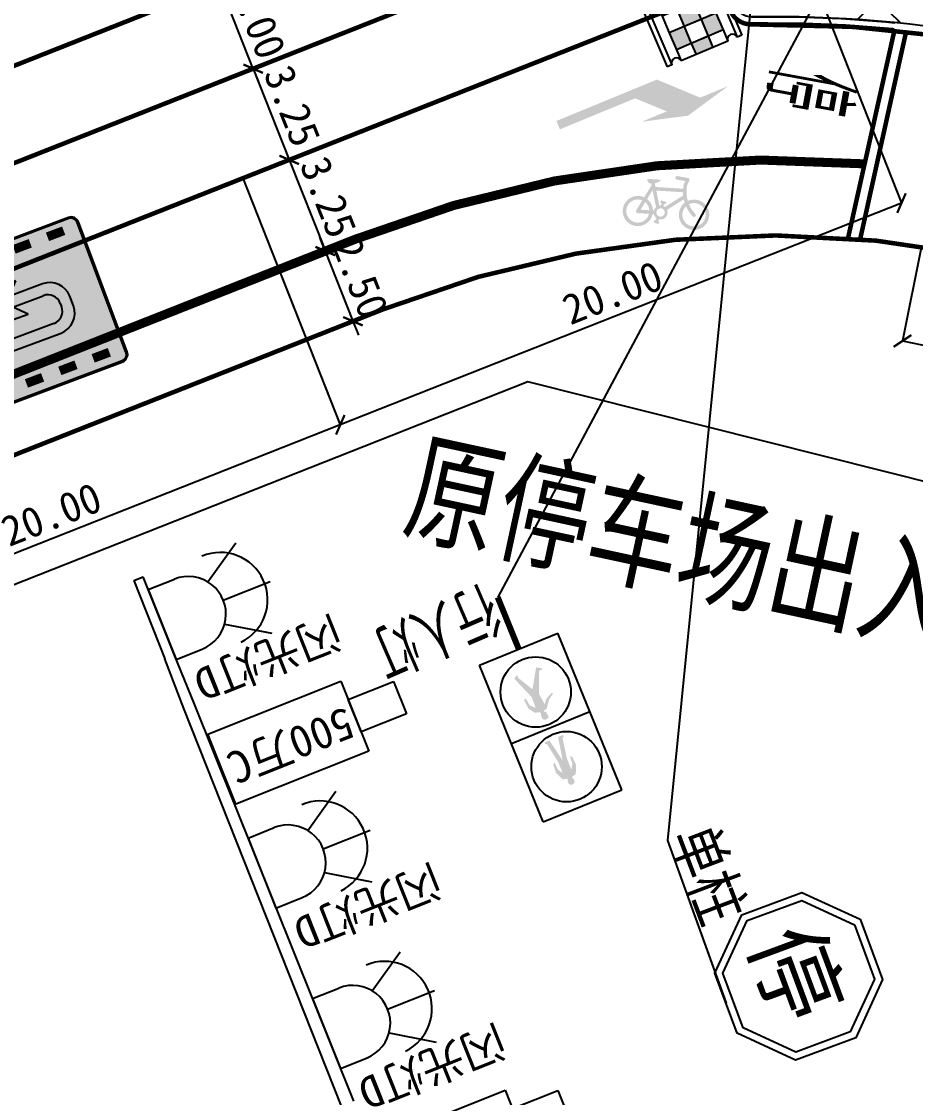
# Model space of a CAD drawing. Header units: millimetres. Extents: x 6299 to 195995, y 19522 to 226352.
# Drawn here: x 10220.62 to 10250.26, y 22359.66 to 22395.32 of the extents above; entities that cross this region are included whole.
import ezdxf

# ---------------------------------------------------------------- set-up
doc = ezdxf.new("R2010")
doc.units = ezdxf.units.MM
doc.linetypes.add('DASHDOT', pattern=[25.399999999999995, 12.7, -6.349999999999998, 0, -6.349999999999998])
doc.linetypes.add('JTSS01', pattern=[6, 2, -4])
for name, color, linetype in [('@-交通信号', 7, 'Continuous'), ('@-交通标志', 7, 'Continuous'), ('@-监控设备', 7, 'Continuous'), ('@-设计标注', 7, 'Continuous'), ('@-道路名称', 7, 'Continuous'), ('@-道路红线', 1, 'Continuous'), ('@-隔离岛', 3, 'Continuous'), ('@-隔离栏', 7, 'Continuous'), ('RD-中线', 1, 'DASHDOT'), ('交通标志', 7, 'Continuous')]:
    doc.layers.add(name, color=color, linetype=linetype)
doc.layers.add('@-道路标线', color=255, linetype='Continuous', lineweight=0)
doc.styles.add('--黑体', font='simhei.ttf')
doc.styles.add('HZTXT', font='', dxfattribs={"width": 0.7, "height": 0.2})
doc.styles.add('STYLE1', font='simhei.ttf', dxfattribs={"width": 0.8})
doc.styles.add('宋体', font='')
doc.styles.add('黑体', font='simhei.ttf')
doc.styles.get('HZTXT').set_extended_font_data('NSimSun')
doc.styles.get('宋体').set_extended_font_data('SimSun')
doc.linetypes.add('FENCELINE1', pattern='A,6.349999999999998,-2.54,[133,ltypeshp.shx,S=2.54,R=0,X=-2.54,Y=0],-2.54,25.4', length=36.83)
doc.dimstyles.new('标志标注', dxfattribs={"dimtxt": 1, "dimasz": 0.5, "dimexe": 0, "dimexo": 0, "dimgap": 0.25, "dimtad": 1, "dimzin": 0, "dimdsep": 46, "dimtxsty": '--黑体', "dimblk": 'ARCHTICK', "dimcen": 0.09, "dimadec": 0, "dimazin": 0, "dimtfac": 1, "dimtix": 1, "dimtmove": 1, "dimatfit": 0, "dimfxl": 1, "dimtolj": 1, "dimtzin": 0, "dimarcsym": 0})

# ---------------------------------------------------------------- blocks, each defined once
blk = doc.blocks.new('A$C348E0356')
at = {"layer": '交通标志', "lineweight": 15}
h = blk.add_hatch(color=1, dxfattribs=at)
h.paths.add_polyline_path([(3.003229652764275, 1.581825583154568), (2.699315253586973, 2.053429645515278), (2.345612207427619, 1.825493846656171), (2.649526606546714, 1.35388978429546)])
h.paths.add_polyline_path([(1.699794109328649, 2.827652479812969), (2.00370850827312, 2.356048417277634), (2.357411554490681, 2.58398421613674), (2.053497155546209, 3.055588278657522)])
h.paths.add_polyline_path([(2.00370850827312, 2.356048417277634), (1.473153939063194, 2.014144718996249), (1.815057638159487, 1.483590148374786), (2.345612207427619, 1.825493846656171), (2.212649657740256, 2.031820624353712)])
h.paths.add_polyline_path([(2.11897203727858, 1.011986086014075), (1.815057638159487, 1.483590148374786), (1.284503068891353, 1.141686450093402), (1.588417468068655, 0.6700823877326914)])
h.paths.add_polyline_path([(1.169239540060515, 2.485748781531583), (0.6386849708505907, 2.143845083250199), (0.9425993697950616, 1.672241020714864), (1.473153939063194, 2.014144718996249)])
h.paths.add_polyline_path([(0.9425993697950616, 1.672241020714864), (0.5888963236357087, 1.444305221855755), (0.9308000227320008, 0.9137506512342952), (1.284503068891353, 1.141686450093402), (1.151540519262198, 1.348013227790942)])
at = {"layer": '交通标志', "lineweight": 25}
for p, q in [((1.768577406415715, 3.497717086982446), (6.21755607426e-05, 2.358038092701462)), ((1.863550656125879, 3.350340817545656), (0.0950354252709076, 2.210661823264671)), ((1.863550656125879, 3.350340817545656), (1.768577406415715, 3.497717086982446)), ((2.053497155546209, 3.055588278657522), (1.699794109328649, 2.827652479812969)), ((2.357411554490681, 2.58398421613674), (2.053497155546209, 3.055588278657522)), ((1.699794109328649, 2.827652479812969), (1.169239540060515, 2.485748781531583)), ((2.00370850827312, 2.356048417277634), (1.699794109328649, 2.827652479812969)), ((0.0950354252709076, 2.210661823264671), (6.21755607426e-05, 2.358038092701462)), ((1.169239540060515, 2.485748781531583), (0.6386849708505907, 2.143845083250199)), ((1.473153939063194, 2.014144718996249), (1.169239540060515, 2.485748781531583)), ((2.00370850827312, 2.356048417277634), (1.473153939063194, 2.014144718996249)), ((2.357411554490681, 2.58398421613674), (2.00370850827312, 2.356048417277634)), ((2.345612207427619, 1.825493846656171), (2.00370850827312, 2.356048417277634)), ((2.699315253586973, 2.053429645515278), (2.357411554490681, 2.58398421613674)), ((3.003229652764275, 1.581825583154568), (2.566352703957818, 2.259756423212819)), ((0.6386849708505907, 2.143845083250199), (0.2849819246330298, 1.91590928439109)), ((0.5888963236357087, 1.444305221855755), (0.2849819246330298, 1.91590928439109)), ((0.9425993697950616, 1.672241020714864), (0.6386849708505907, 2.143845083250199)), ((1.473153939063194, 2.014144718996249), (0.9425993697950616, 1.672241020714864)), ((1.815057638159487, 1.483590148374786), (1.473153939063194, 2.014144718996249)), ((2.649526606546714, 1.35388978429546), (2.212649657740256, 2.031820624353712)), ((2.699315253586973, 2.053429645515278), (2.345612207427619, 1.825493846656171)), ((0.9425993697950616, 1.672241020714864), (0.5888963236357087, 1.444305221855755)), ((1.284503068891353, 1.141686450093402), (0.9425993697950616, 1.672241020714864)), ((2.11897203727858, 1.011986086014075), (1.68209508853033, 1.689916926072328)), ((2.345612207427619, 1.825493846656171), (1.815057638159487, 1.483590148374786)), ((3.003229652764275, 1.581825583154568), (2.649526606546714, 1.35388978429546)), ((0.9308000227320008, 0.9137506512342952), (0.5888963236357087, 1.444305221855755)), ((1.234714421851094, 0.442146588873584), (0.7978374730446376, 1.120077428931835)), ((1.284503068891353, 1.141686450093402), (0.9308000227320008, 0.9137506512342952)), ((1.588417468068655, 0.6700823877326914), (1.151540519262198, 1.348013227790942)), ((1.815057638159487, 1.483590148374786), (1.284503068891353, 1.141686450093402)), ((3.193176151951773, 1.287073044106364), (1.424660921038593, 0.1473940498253796)), ((3.288149401603732, 1.139696774669572), (1.519634170748758, 1.7780388589e-05)), ((2.649526606546714, 1.35388978429546), (2.11897203727858, 1.011986086014075)), ((3.288149401603732, 1.139696774669572), (3.193176151951773, 1.287073044106364)), ((2.11897203727858, 1.011986086014075), (1.588417468068655, 0.6700823877326914)), ((1.588417468068655, 0.6700823877326914), (1.234714421851094, 0.442146588873584)), ((1.519634170748758, 1.7780388589e-05), (1.424660921038593, 0.1473940498253796))]:
    blk.add_line(p, q, dxfattribs=at)
for centre, major_axis, ratio, start_param, end_param in [((1.958523905836044, 3.202964548094313), (0.0132628393479032, 0.1748249984116091), 0.9999999976595978, 0.648165981041317, 3.789758634631108), ((0.1900086749810725, 2.06328555382788), (-0.1748249984686601, 0.0132628393522313), 0.999999997006934, 2.218962305269292, 5.360554958859085), ((3.098202902416232, 1.434449313717776), (-0.1748249984686601, 0.0132628393522313), 0.999999997006934, -0.9226303483204992, 2.218962305269292), ((1.329687671561259, 0.2947703194367932), (0.0132628393608787, 0.1748249985826468), 0.9999999959073038, 3.789758633994535, 6.931351287584327)]:
    blk.add_ellipse(centre, major_axis=major_axis, ratio=ratio, start_param=start_param, end_param=end_param, dxfattribs=at)
blk = doc.blocks.new('A$C3CD052C4')
at = {"layer": '@-交通信号'}
h = blk.add_hatch(color=256, dxfattribs=at)
h.paths.add_polyline_path([(0.1983859571773792, 4.356085207038632), (0.3037263108562911, 4.182178008431947), (0.3200045453995699, 3.934058719638415), (0.3810483660345199, 3.966599105235218), (0.4013966001366498, 4.275731142948644), (0.2752394003473455, 4.548255585470542), (0.1207051664969185, 4.589344146314033), (0.1368730835529277, 4.649943680897195), (0.157221317771473, 4.715024181221452), (0.1409426421305398, 4.776036930097689), (0.1002470557141351, 4.8142541802099), (0.04286595714802388, 4.829918102943338), (-0.01451514147629496, 4.814254180208081), (-0.05521072783449199, 4.77603693009587), (-0.07148940341721755, 4.715024181205081), (-0.05114116919867229, 4.649943680909928), (-0.03497325220087077, 4.589344146312214), (-0.1895074860512977, 4.548255585452353), (-0.3156646858988097, 4.275731142926816), (-0.2953164516802644, 3.966599105244313), (-0.2342726311035221, 3.934058719632958), (-0.2179943965602433, 4.182178008441042), (-0.1126540429395391, 4.356085207034994), (-0.1126540428813314, 3.967285207005261), (-0.2342726310889702, 3.267445207033234), (-0.279085850372212, 3.25705659617779), (-0.2912468931463081, 3.189701124136263), (-0.1126540429249872, 3.189685207004004), (0.04286595720623154, 3.967285207021632), (0.1983859571919311, 3.189685207022194), (0.3769788072968367, 3.18970112414172), (0.3648177647555713, 3.257056596183247), (0.3200045454141218, 3.267445207024139), (0.1983859571773792, 3.967285207023451)])
h.paths.add_polyline_path([(-0.06118429476919118, 1.636378291499568), (-0.3482229192304658, 0.9205713478113466), (-0.4579572204529541, 0.9188305799580121), (-0.4771172687906073, 0.8874937784821668), (-0.3065058634529123, 0.7793136970540218), (0.08171556417073589, 1.403055258662789), (0.3901159533270402, 0.8554683633010427), (0.3610900809726445, 0.822830726599932), (0.3647185906738741, 0.7974457475393137), (0.4082571785402251, 0.7793136970467458), (0.506219883376616, 0.8590945566884329), (0.2014475629403023, 1.638771373256532), (0.2159607196663273, 2.019543891745343), (0.3683466593938647, 1.85998217249653), (0.408250562948524, 1.595980882662843), (0.4737198686198099, 1.636111189556686), (0.4445396291994257, 1.94701568977689), (0.3030383364821319, 2.150094438551605), (0.1325111714249942, 2.208116783383957), (0.1252545931201894, 2.251633812893488, 0.2072279350689316), (0.1346140927344095, 2.450030692549262, 0.0711061981058181), (0.1193633821385447, 2.472137523831407, 0.0975891202728249), (0.1034852991870139, 2.48372346323049, 0.0222332267681968), (0.08456203251262195, 2.491531811232562, 0.0407986121601978), (0.07378418094594963, 2.494460636444273, 0.0459787038497324), (0.04555813709157519, 2.49706172911101, 0.0363583218134128), (0.009835170960286632, 2.494460636444273, 0.02830864803348), (-0.00935821476741694, 2.490530535462312, 0.0246906909628924), (-0.03075985630857758, 2.483723463228671, 0.079384576499933), (-0.05583795587881468, 2.469505774046411, 0.1243502617140169), (-0.06706480044522323, 2.454712290782481, 0.0811445592898371), (-0.07183741006883793, 2.435193731856998, 0.0695555518301039), (-0.0704105976910796, 2.411836468469119, 0.0047304574096672), (-0.06829578496399336, 2.401883111553616, 0.0090106909384495), (-0.06704230702598579, 2.39668994594831, 0.057141586892112), (-0.06096273110597394, 2.380969756777631, -0.0682413411958788), (-0.05615765994298272, 2.367678773531225, -0.1243534000053011), (-0.05688904688577168, 2.34781299745373, 0.0894556629479959), (-0.05978576498455368, 2.320536050174269, 0.0148189027599731), (-0.05776430989499204, 2.300840494513977, -0.0224194918720017), (-0.05592311613145284, 2.279750535453786, 0.0428473774026392), (-0.05615765994298272, 2.26976586341334, 0.1828745618122536), (-0.05377668564324267, 2.264489678782411, 0.101618928131842), (-0.04527257199515589, 2.258886470561265, 0.0299215739039949), (-0.001733984012389556, 2.249434136931086), (-0.001733984012389556, 2.204490589996567), (-0.1098946226702537, 2.1785597586113), (-0.1807460487616481, 2.085614511275708), (-0.2914515398006188, 1.939557423202132), (-0.3313056047336431, 1.904149619640521), (-0.5062198836385505, 1.793500335124918), (-0.4530814243044006, 1.753666386819532), (-0.2629672755283536, 1.852729243923022), (-0.2161719821888255, 1.877593834708023), (-0.1098946225974942, 2.021437714965941)])
for p, q in [((-1.402307950018439, 5.60923179994461), (-1.402307949960232, -1.2732925824821e-11)), ((1.402307949902024, 5.609231799970075), (-1.402307950018439, 5.60923179994461)), ((1.402307949902024, 5.609231799970075), (1.402307949960232, 1.2732925824821e-11)), ((1.402307949989336, 2.804615899991404), (-1.402307950047543, 2.804615899995042)), ((1.402307949960232, 1.2732925824821e-11), (-1.402307949960232, -1.2732925824821e-11))]:
    blk.add_line(p, q, dxfattribs=at)
at = {"layer": '@-交通信号', "color": 1}
blk.add_circle((-1.01863406598568e-10, 4.206923849938903), 1.166399999991831, dxfattribs=at)
at = {"layer": '@-交通信号', "color": 3}
blk.add_circle((0.01579213106015231, 1.529717030643951), 1.166399999991831, dxfattribs=at)
blk = doc.blocks.new('A$C4F5065A2')
at = {"layer": '@-交通标志', "color": 1}
for points in [[(57.87978992587887, 197.613970463397), (139.7341770728235, 197.613970463397), (197.6139692942379, 139.7341782419535), (197.6139692942379, 57.8797910950525), (139.7341770728235, -1.1263909983e-06), (57.87978992587887, -1.1263909983e-06), (-2.2955355234e-06, 57.8797910950525), (-2.2955355234e-06, 139.7341782419535)], [(61.80538213893306, 188.1367525022797), (135.8085848597693, 188.1367525022797), (188.1367513331352, 135.8085860288847), (188.1367513331352, 61.80538330810668), (135.8085848597693, 9.477216834711724), (61.80538213893306, 9.477216834711724), (9.477215665567199, 61.80538330810668), (9.477215665567199, 135.8085860288993)]]:
    blk.add_lwpolyline(points, close=True, dxfattribs=at)
at = {"layer": '@-交通标志', "color": 7, "style": '黑体'}
blk.add_text('停', height=87.15147673553517, dxfattribs=at).set_placement((34.42126248020213, 53.70877413780545))
blk = doc.blocks.new('_ArchTick')
at = {"color": 0, "linetype": 'ByBlock', "const_width": 0.15}
blk.add_lwpolyline([(-0.5, -0.5), (0.5, 0.5)], dxfattribs=at)
blk = doc.blocks.new('*D57')
at = {"layer": '@-设计标注', "color": 0, "lineweight": -2, "ltscale": 1.5, "transparency": 16777216}
for p, q in [((10228.30246119632, 22393.75832243858), (10228.30246122932, 22393.75832245164)), ((10228.30246122932, 22393.75832245164), (10229.49889284524, 22390.73655828966)), ((10229.49889281224, 22390.7365582766), (10229.49889284524, 22390.73655828966))]:
    blk.add_line(p, q, dxfattribs=at)
at = {"layer": 'Defpoints', "color": 0, "ltscale": 1.5, "transparency": 16777216}
for p in [(10228.30246119632, 22393.75832243858, 3.54891667e-08), (10229.49889281224, 22390.7365582766, 3.54891667e-08), (10229.49889284524, 22390.73655828966)]:
    blk.add_point(p, dxfattribs=at)
at = {"layer": '@-设计标注', "color": 0, "lineweight": -2, "ltscale": 1.5, "transparency": 16777216, "xscale": 0.5, "yscale": 0.5, "zscale": 0.5}
for p, rotation in [((10228.30246122932, 22393.75832245164), 111.600500729878), ((10229.49889284524, 22390.73655828966), 291.600500729878)]:
    blk.add_blockref('_ArchTick', p, dxfattribs=dict(at, rotation=rotation))
at = {"layer": '@-设计标注', "color": 0, "ltscale": 1.5, "transparency": 16777216, "insert": (10229.59800698878, 22392.52353987941), "char_height": 1, "attachment_point": 5, "rotation": 291.600500729878, "style": '--黑体'}
blk.add_mtext('\\A1;3.25', dxfattribs=at)
blk = doc.blocks.new('*D58')
at = {"layer": '@-设计标注', "color": 0, "lineweight": -2, "ltscale": 1.5, "transparency": 16777216}
for p, q in [((10229.49638640213, 22390.73556829659), (10229.49638643512, 22390.73556830967)), ((10229.49638643512, 22390.73556830967), (10230.69433663001, 22387.7144039549)), ((10230.69433659701, 22387.71440394182), (10230.69433663001, 22387.7144039549))]:
    blk.add_line(p, q, dxfattribs=at)
at = {"layer": 'Defpoints', "color": 0, "ltscale": 1.5, "transparency": 16777216}
for p in [(10229.49638640213, 22390.73556829659, 3.54891667e-08), (10230.69433663001, 22387.7144039549), (10230.69433659701, 22387.71440394182, 3.54891667e-08)]:
    blk.add_point(p, dxfattribs=at)
at = {"layer": '@-设计标注', "color": 0, "lineweight": -2, "ltscale": 1.5, "transparency": 16777216, "xscale": 0.5, "yscale": 0.5, "zscale": 0.5}
for p, rotation in [((10229.49638643512, 22390.73556830967), 111.6292850960454), ((10230.69433663001, 22387.7144039549), 291.6292850960454)]:
    blk.add_blockref('_ArchTick', p, dxfattribs=dict(at, rotation=rotation))
at = {"layer": '@-设计标注', "color": 0, "ltscale": 1.5, "transparency": 16777216, "insert": (10230.79255268866, 22389.50143593218), "char_height": 1, "attachment_point": 5, "rotation": 291.62928509604546, "style": '--黑体'}
blk.add_mtext('\\A1;3.25', dxfattribs=at)
blk = doc.blocks.new('*D66')
at = {"layer": '@-设计标注', "color": 0, "lineweight": -2, "ltscale": 1.5, "transparency": 16777216}
for p, q in [((10230.69031164095, 22387.71281416764), (10230.50647969335, 22388.1777935382)), ((10230.69031160794, 22387.7128141546), (10230.69031164095, 22387.71281416764)), ((10230.69031164095, 22387.71281416764), (10231.60947142748, 22385.38791719205)), ((10231.60947139448, 22385.387917179), (10231.60947142748, 22385.38791719205)), ((10231.60947142748, 22385.38791719205), (10231.79330337507, 22384.92293782149))]:
    blk.add_line(p, q, dxfattribs=at)
at = {"layer": 'Defpoints', "color": 0, "ltscale": 1.5, "transparency": 16777216}
for p in [(10230.69031160794, 22387.7128141546), (10231.60947139448, 22385.387917179, 3.54891667e-08), (10231.60947142748, 22385.38791719205)]:
    blk.add_point(p, dxfattribs=at)
at = {"layer": '@-设计标注', "color": 0, "lineweight": -2, "ltscale": 1.5, "transparency": 16777216, "xscale": 0.5, "yscale": 0.5, "zscale": 0.5}
for p, rotation in [((10230.69031164095, 22387.71281416764), 291.5716156048932), ((10231.60947142748, 22385.38791719205), 111.5716156048932)]:
    blk.add_blockref('_ArchTick', p, dxfattribs=dict(at, rotation=rotation))
at = {"layer": '@-设计标注', "color": 0, "ltscale": 1.5, "transparency": 16777216, "insert": (10231.85258507736, 22386.82817912874), "char_height": 1, "attachment_point": 5, "rotation": 291.57161560489317, "style": '--黑体'}
blk.add_mtext('\\A1;2.50', dxfattribs=at)
blk = doc.blocks.new('*D67')
at = {"layer": '@-设计标注', "color": 0, "lineweight": -2, "ltscale": 1.5, "transparency": 16777216}
for p, q in [((10246.56380179453, 22397.47684346411), (10249.79194377954, 22389.30390305825)), ((10227.9622378438, 22390.12961142837), (10231.1903798288, 22381.95667102251)), ((10249.79194377954, 22389.30390305825), (10231.1903798288, 22381.95667102251))]:
    blk.add_line(p, q, dxfattribs=at)
at = {"layer": 'Defpoints', "color": 0, "ltscale": 1.5, "transparency": 16777216}
for p in [(10246.56380179453, 22397.47684346411, 3.54891667e-08), (10227.9622378438, 22390.12961142837, 3.54891667e-08), (10231.1903798288, 22381.95667102251)]:
    blk.add_point(p, dxfattribs=at)
at = {"layer": '@-设计标注', "color": 0, "lineweight": -2, "ltscale": 1.5, "transparency": 16777216, "xscale": 0.5, "yscale": 0.5, "zscale": 0.5}
for p, rotation in [((10249.79194377954, 22389.30390305825), 21.55299217260874), ((10231.1903798288, 22381.95667102251), 201.5529921726087)]:
    blk.add_blockref('_ArchTick', p, dxfattribs=dict(at, rotation=rotation))
at = {"layer": '@-设计标注', "color": 0, "ltscale": 1.5, "transparency": 16777216, "insert": (10240.21357677361, 22386.33307084694), "char_height": 1, "attachment_point": 5, "rotation": 21.552992172608707, "style": '--黑体'}
blk.add_mtext('\\A1;20.00', dxfattribs=at)
blk = doc.blocks.new('*D68')
at = {"layer": '@-设计标注', "color": 0, "lineweight": -2, "ltscale": 1.5, "transparency": 16777216}
for p, q in [((10229.15616304961, 22387.10685728639), (10231.19045179044, 22381.95669944587)), ((10231.19045179044, 22381.95669944587), (10212.58899049985, 22374.60920749741)), ((10210.55470175901, 22379.75936533794), (10212.58899049985, 22374.60920749741))]:
    blk.add_line(p, q, dxfattribs=at)
at = {"layer": 'Defpoints', "color": 0, "ltscale": 1.5, "transparency": 16777216}
for p in [(10229.15616304961, 22387.10685728639), (10210.55470175901, 22379.75936533794, 3.54891667e-08), (10212.58899049985, 22374.60920749741)]:
    blk.add_point(p, dxfattribs=at)
at = {"layer": '@-设计标注', "color": 0, "lineweight": -2, "ltscale": 1.5, "transparency": 16777216, "xscale": 0.5, "yscale": 0.5, "zscale": 0.5}
for p, rotation in [((10231.19045179044, 22381.95669944587), 21.55379274517058), ((10212.58899049985, 22374.60920749741), 201.5537927451705)]:
    blk.add_blockref('_ArchTick', p, dxfattribs=dict(at, rotation=rotation))
at = {"layer": '@-设计标注', "color": 0, "ltscale": 1.5, "transparency": 16777216, "insert": (10221.61212629487, 22378.98573339954), "char_height": 1, "attachment_point": 5, "rotation": 21.553792745170544, "style": '--黑体'}
blk.add_mtext('\\A1;20.00', dxfattribs=at)
blk = doc.blocks.new('*D73')
at = {"layer": '@-设计标注', "color": 0, "lineweight": -2, "ltscale": 1.5, "transparency": 16777216}
for p, q in [((10250.45879251193, 22387.8750162517), (10249.82446617631, 22384.73476734786)), ((10254.3795252017, 22387.0830331713), (10253.74519886608, 22383.94278426747)), ((10249.82446617631, 22384.73476734786), (10253.74519886608, 22383.94278426747))]:
    blk.add_line(p, q, dxfattribs=at)
at = {"layer": 'Defpoints', "color": 0, "ltscale": 1.5, "transparency": 16777216}
for p in [(10250.45879251193, 22387.8750162517, 3.54891667e-08), (10254.3795252017, 22387.0830331713), (10253.74519886608, 22383.94278426747)]:
    blk.add_point(p, dxfattribs=at)
at = {"layer": '@-设计标注', "color": 0, "lineweight": -2, "ltscale": 1.5, "transparency": 16777216, "xscale": 0.5, "yscale": 0.5, "zscale": 0.5}
for p, rotation in [((10249.82446617631, 22384.73476734786), 168.579994953774), ((10253.74519886608, 22383.94278426747), 348.579994953774)]:
    blk.add_blockref('_ArchTick', p, dxfattribs=dict(at, rotation=rotation))
at = {"layer": '@-设计标注', "color": 0, "ltscale": 1.5, "transparency": 16777216, "insert": (10251.93444457385, 22385.07943413757), "char_height": 1, "attachment_point": 5, "rotation": 348.57999495377396, "style": '--黑体'}
blk.add_mtext('\\A1;4.00', dxfattribs=at)
blk = doc.blocks.new('*D88')
at = {"layer": '@-设计标注', "color": 0, "lineweight": -2, "ltscale": 1.5, "transparency": 16777216}
for p, q in [((10227.19806281463, 22396.54764321652), (10227.01399647545, 22397.01252985085)), ((10228.30246122936, 22393.75832245163), (10227.19806281463, 22396.54764321652)), ((10228.30246122936, 22393.75832245163), (10228.48652756854, 22393.29343581729))]:
    blk.add_line(p, q, dxfattribs=at)
at = {"layer": 'Defpoints', "color": 0, "ltscale": 1.5, "transparency": 16777216}
for p in [(10227.19806281463, 22396.54764321652), (10227.19806281463, 22396.54764321652), (10228.30246122936, 22393.75832245163)]:
    blk.add_point(p, dxfattribs=at)
at = {"layer": '@-设计标注', "color": 0, "lineweight": -2, "ltscale": 1.5, "transparency": 16777216, "xscale": 0.5, "yscale": 0.5, "zscale": 0.5}
for p, rotation in [((10227.19806281463, 22396.54764321652), 291.6005007305058), ((10228.30246122936, 22393.75832245163), 111.6005007305058)]:
    blk.add_blockref('_ArchTick', p, dxfattribs=dict(at, rotation=rotation))
at = {"layer": '@-设计标注', "color": 0, "ltscale": 1.5, "transparency": 16777216, "insert": (10228.45281541882, 22395.43115050395), "char_height": 1, "attachment_point": 5, "rotation": 291.60050073050576, "style": '--黑体'}
blk.add_mtext('\\A1;3.00', dxfattribs=at)
blk = doc.blocks.new('A$C498D7EB7')
at = {"layer": '@-监控设备', "linetype": 'Continuous', "ltscale": 2}
for p, q in [((0.7415846477088053, 5.36149666131314), (0.7415846477088053, 7.184442618558023)), ((0.7415846477088053, 7.184442618558023), (2.042977379082003, 7.184442618558023)), ((2.042977379082003, 7.184442618558023), (2.042977379082003, 5.36149666131314)), ((-1.160660759e-07, 0.0078386471213889), (-1.160660759e-07, 5.36149666131314)), ((-1.160660759e-07, 5.36149666131314), (2.816981893687625, 5.36149666131314)), ((2.042977379082003, 5.36149666131314), (0.7415846477088053, 5.36149666131314)), ((2.816981893687625, 5.36149666131314), (2.816981893687625, 0.0078386471213889)), ((2.816981893687625, 0.0078386471213889), (-1.160660759e-07, 0.0078386471213889))]:
    blk.add_line(p, q, dxfattribs=at)
at = {"layer": '@-监控设备', "style": '黑体'}
blk.add_text('500万C', height=1.199999999254941, rotation=270, dxfattribs=at).set_placement((0.9469450151955244, 5.192262233047586))
blk = doc.blocks.new('A$C553501C0')
at = {"layer": '@-监控设备', "linetype": 'Continuous', "ltscale": 2}
for p, q in [((1.248616775905247, 2.179265553046207), (1.248616775905247, 3.853216994975809)), ((0.4990495725214715, 1.929244220762484), (-0.363217226069537, 3.271895192718147)), ((1.998183979303576, 1.929244220762484), (2.860450777894584, 3.271895192718147)), ((1.998183979303576, 1.929244220762484), (2.76721592870308, 3.126717549779641)), ((0, 0), (0, 0.9306487751564418)), ((2.497233551810495, 0), (2.497233551810495, 0.9306487751564418)), ((0, 0), (2.497233551810495, 0))]:
    blk.add_line(p, q, dxfattribs=at)
for centre, major_axis, ratio, start_param, end_param in [((1.198030600527999, 2.092562685842494), (-1.108430419506384, 1.108430419506384), 0.9999999999054189, 4.005147303581881, 7.088453396431974), ((1.248616775905247, 0.9306487751564418), (0.8829053893494505, 0.8829053893494505), 0.9999999999946532, 5.497787143779464, 8.639379797369259)]:
    blk.add_ellipse(centre, major_axis=major_axis, ratio=ratio, start_param=start_param, end_param=end_param, dxfattribs=at)
at = {"layer": '@-监控设备', "style": '黑体'}
blk.add_text('闪光灯D', height=1.063791053670161, rotation=270, dxfattribs=at).set_placement((3.061033425809, 5.377097261658491))
blk = doc.blocks.new('22m')
at = {"layer": '@-监控设备'}
for p, q in [((10345.89312100929, 22438.60821117927), (10331.71411640727, 22438.57689059592)), ((10331.71411640727, 22438.57689059592), (10329.95594722238, 22438.56080317252)), ((10331.71411640727, 22438.19465406803), (10329.95594722238, 22438.2127236102)), ((10345.89312100929, 22438.17093192911), (10331.71411640727, 22438.19465406803))]:
    blk.add_line(p, q, dxfattribs=at)
for points in [[(10329.95594722238, 22438.56080317252), (10327.16324249185, 22438.55249576705)], [(10327.16422545876, 22438.22205128028), (10327.16324249185, 22438.55249576705)], [(10327.16422545876, 22438.22205128028), (10329.95594722238, 22438.2127236102)]]:
    blk.add_lwpolyline(points, dxfattribs=at)
at = {"layer": '@-监控设备', "xscale": 0.8864925452799071, "yscale": 0.8864925452799071, "zscale": 0.8864925452799071}
for p in [(10347.40831274686, 22438.65265292546), (10332.80148096608, 22438.60639276195)]:
    blk.add_blockref('A$C498D7EB7', p, dxfattribs=at)
at = {"layer": '@-监控设备'}
for p in [(10327.61728988454, 22438.55384641301), (10336.49326296145, 22438.58062413879), (10342.22412166532, 22438.60010657652)]:
    blk.add_blockref('A$C553501C0', p, dxfattribs=at)
blk = doc.blocks.new('*U127')
blk.add_hatch(color=256).paths.add_polyline_path([(-4.801084660847209, 6.913216578314859, -0.4142135623730984), (0.1989153391527907, 11.91321657831492), (1.491435396424549, 11.91321657831492, -0.4142135623730951), (6.491435396424549, 6.913216578314916), (6.49143539642455, -14.66465926674562), (10.79636812481976, -14.66465926674562), (10.79636812481976, 8.218149306710473, 0.4142135623730929), (2.796368124819764, 16.21814930671042), (-1.106017389242425, 16.21814930671042, 0.4142135623730973), (-9.106017389242425, 8.218149306710359), (-9.106017389242425, -5.460463757892171), (-13.67451746478991, -0.8965452761797772), (-13.67370531171082, -7.128049356979373), (-6.909623209905476, -14.50053319644144), (-0.3203471659421666, -6.952514030759631), (-0.3204402155788557, -0.8965452761797793), (-4.801084660847209, -5.460463757892172)])
at = {"color": 7}
for p, q in [((2.796368124819764, 16.21814930671042), (-1.106017389242425, 16.21814930671042)), ((-9.106017389242425, 8.218149306710359), (-9.106017389242425, -5.460463757892171)), ((0.1989153391527907, 11.91321657831492), (1.491435396424549, 11.91321657831492)), ((10.79636812481976, -14.66465926674562), (10.79636812481976, 8.218149306710473)), ((-4.801084660847209, -5.460463757892171), (-4.801084660847209, 6.913216578314859)), ((6.491435396424549, 6.913216578314916), (6.491435396424549, -14.66465926674562)), ((-9.106017389242425, -5.460463757892171), (-13.67451746478991, -0.8965452761797792)), ((-13.67451746478991, -0.8965452761797792), (-13.67370531171082, -7.128049356979375)), ((-0.3204402155788557, -0.8965452761797792), (-4.801084660847209, -5.460463757892171)), ((-0.3203471659421666, -6.95251403075963), (-0.3204402155788557, -0.8965452761797792)), ((-13.67370531171082, -7.128049356979375), (-6.909623209905476, -14.50053319644144)), ((-6.909623209905476, -14.50053319644144), (-0.3203471659421666, -6.95251403075963))]:
    blk.add_line(p, q, dxfattribs=at)
blk.add_line((6.491435396424549, -14.66465926674562), (10.79636812481976, -14.66465926674562))
at = {"const_width": 3.42}
for points in [[(-25.09646763451883, 22.7794042465523), (-25.09646763451883, 16.2330046214397)], [(24.0453234474171, 22.7794042465523), (24.0453234474171, 16.2330046214397)], [(-25.09646763451883, 9.279404246552303), (-25.09646763451883, 2.733004621439704)], [(24.0453234474171, 9.279404246552303), (24.0453234474171, 2.733004621439704)], [(-25.09646763451883, -4.220595753447697), (-25.09646763451883, -10.7669953785603)], [(24.0453234474171, -4.220595753447697), (24.0453234474171, -10.7669953785603)], [(-25.09646763451883, -17.7205957534477), (-25.09646763451883, -24.2669953785603)], [(24.0453234474171, -17.7205957534477), (24.0453234474171, -24.2669953785603)]]:
    blk.add_lwpolyline(points, dxfattribs=at)
at = {"color": 7}
for centre, radius, start, end in [((-1.106017389242425, 8.218149306710416), 8, 90, 180), ((2.796368124819764, 8.218149306710416), 8, 0, 90), ((0.1989153391527907, 6.913216578314916), 5, 90, 180), ((1.491435396424549, 6.913216578314916), 5, 0, 90)]:
    blk.add_arc(centre, radius, start, end, dxfattribs=at)
blk = doc.blocks.new('A$C397027C1')
at = {"layer": '@-交通标志'}
h = blk.add_hatch(color=255, dxfattribs=at)
edge = h.paths.add_edge_path(flags=0)
edge.add_arc((0.05998160669696517, 0.06000054875039496), 0.049999999522088, 179.9999994523531, 270.0000005476468)
edge.add_line((0.05998160717717838, 0.01000054922769777), (1.139981607178925, 0.01000054922769777))
edge.add_arc((1.139981607644586, 0.06000054875039496), 0.049999999522088, 269.9999994523531, 360.0000005476469)
edge.add_line((1.189981607167283, 0.06000054922697018), (1.189981607167283, 1.140000549226897))
edge.add_arc((1.139981607644586, 1.140000549705292), 0.049999999522088, 359.9999994523531, 450.0000005476469)
edge.add_line((1.139981607164373, 1.190000549227989), (0.05998160716262646, 1.190000549227989))
edge.add_arc((0.05998160669696517, 1.140000549705292), 0.049999999522088, 89.99999945235315, 180.0000005476469)
edge.add_line((0.009981607174267992, 1.140000549228716), (0.009981607174267992, 0.06000054922878917))
edge = h.paths.add_edge_path(flags=0)
edge.add_arc((0.05998160659510177, 0.06000054865398852), 0.05999999942650536, 179.999999452353, 270.0000005476469)
edge.add_line((0.05998160717717838, 5.492274794960395e-07), (1.139981607178925, 5.492274794960395e-07))
edge.add_arc((1.139981607746449, 0.06000054865398852), 0.05999999942650536, 269.999999452353, 360.0000005476469)
edge.add_line((1.199981607176596, 0.06000054922697018), (1.199981607176596, 1.140000549226897))
edge.add_arc((1.139981607746449, 1.140000549801698), 0.05999999942650536, 359.999999452353, 450.000000547647)
edge.add_line((1.139981607164373, 1.200000549228207), (0.05998160716262646, 1.200000549228207))
edge.add_arc((0.05998160659510177, 1.140000549801698), 0.05999999942650536, 89.99999945235302, 180.000000547647)
edge.add_line((-1.839283504523337e-05, 1.140000549228716), (-1.839283504523337e-05, 0.06000054922878917))
h = blk.add_hatch(color=5, dxfattribs=at)
edge = h.paths.add_edge_path(flags=0)
edge.add_arc((0.05998160669696517, 0.06000054875039496), 0.049999999522088, 179.9999994523531, 270.0000005476468)
edge.add_line((0.05998160717717838, 0.01000054922769777), (1.139981607178925, 0.01000054922769777))
edge.add_arc((1.139981607644586, 0.06000054875039496), 0.049999999522088, 269.9999994523531, 360.0000005476469)
edge.add_line((1.189981607167283, 0.06000054922697018), (1.189981607167283, 1.140000549226897))
edge.add_arc((1.139981607644586, 1.140000549705292), 0.049999999522088, 359.9999994523531, 450.0000005476469)
edge.add_line((1.139981607164373, 1.190000549227989), (0.05998160716262646, 1.190000549227989))
edge.add_arc((0.05998160669696517, 1.140000549705292), 0.049999999522088, 89.99999945235315, 180.0000005476469)
edge.add_line((0.009981607174267992, 1.140000549228716), (0.009981607174267992, 0.06000054922878917))
at = {"layer": '@-交通标志', "elevation": 1e-08}
blk.add_lwpolyline([(-1.839283504523337e-05, 0.06000054922697018, 0.4142135679721832), (0.05998160717717838, 5.492274794960395e-07), (1.139981607164373, 5.492274794960395e-07, 0.4142135679721832), (1.199981607176596, 0.06000054922697018), (1.199981607176596, 1.140000549228716, 0.4142135679721832), (1.139981607164373, 1.200000549228207), (0.05998160717717838, 1.200000549228207, 0.4142135679721832), (-1.839283504523337e-05, 1.140000549228716)], format="xyb", close=True, dxfattribs=at)
at = {"layer": '@-交通标志', "color": 5, "elevation": 1e-08}
blk.add_lwpolyline([(0.009981607174267992, 0.06000054922697018, 0.4142135679721832), (0.05998160717717838, 0.01000054922769777), (1.139981607164373, 0.01000054922769777, 0.4142135679721832), (1.189981607167283, 0.06000054922697018), (1.189981607167283, 1.140000549228716, 0.4142135679721832), (1.139981607164373, 1.190000549227989), (0.05998160717717838, 1.190000549227989, 0.4142135679721832), (0.009981607174267992, 1.140000549228716)], format="xyb", close=True, dxfattribs=at)
at = {"layer": '@-交通标志', "xscale": 0.02057397914177272, "yscale": 0.02057397914177272, "zscale": 0.02057397914177272}
blk.add_blockref('*U127', (0.5999816071707755, 0.6000005492278433, 1e-08), dxfattribs=at)

msp = doc.modelspace()

# ---------------------------------------------------------------- hatches: boundary and pattern name
at = {"layer": '@-道路标线', "linetype": 'Continuous'}
msp.add_hatch(color=7, dxfattribs=at).paths.add_polyline_path([(10238.41134377479, 22391.88729852693), (10238.4684764028, 22391.74860508102), (10240.96495791139, 22392.77699220812), (10242.00936341741, 22392.34200126272), (10241.17720292826, 22391.99920556599), (10242.71649074125, 22392.20068262352), (10244.04353354517, 22393.17994633543), (10243.11891076586, 22392.79906222026), (10241.6828531775, 22393.39717476238), (10238.35421115638, 22392.02599191992)])
at = {"layer": '@-道路标线'}
h = msp.add_hatch(color=7, dxfattribs=at)
edge = h.paths.add_edge_path()
edge.add_line((10241.50690001298, 22389.89359117433), (10241.4950851985, 22389.95075688156))
edge.add_ellipse((10241.52147236215, 22390.40659115656), major_axis=(0.1966603750814321, 0.4120733513268812), ratio=0.9999805706952836, start_angle=200.1195756284293, end_angle=202.1999952957983, ccw=False)
edge.add_ellipse((10241.50784187893, 22390.09946484217), major_axis=(0.1356713799839917, -0.06474862882919658), ratio=0.9999999506772708, start_angle=219.8589830386828, end_angle=284.2785924977287, ccw=False)
edge.add_ellipse((10241.40502490325, 22390.06295471172), major_axis=(0.03865497227011146, -0.01844793243951422), ratio=0.9999998303205472, start_angle=113.18325781182659, end_angle=206.501347011118, ccw=False)
edge.add_line((10241.40676574095, 22390.1057507661), (10241.80240669586, 22390.08114586306))
edge.add_ellipse((10241.76336834691, 22390.06660443841), major_axis=(0.03759655993261245, -0.01794280934282975), ratio=0.9999998508462595, start_angle=310.81329457208363, end_angle=405.9425271505703, ccw=False)
edge.add_ellipse((10241.52147236215, 22390.40659115656), major_axis=(0.4120747343288403, -0.1966610351136404), ratio=0.999999995276094, start_angle=307.0992444217952, end_angle=329.14455822133897, ccw=False)
edge.add_line((10241.61317956036, 22389.95929822873), (10241.63832448544, 22389.83763506965))
edge.add_line((10241.63832448638, 22389.83763506951), (10242.55279726382, 22389.78076403133))
edge.add_ellipse((10243.72699370178, 22389.67726044319), major_axis=(0.5076992628124429, 1.063810320745508), ratio=0.9999997747193812, start_angle=102.93400800517048, end_angle=110.4751074252666, ccw=False)
edge.add_line((10242.57653645881, 22389.93396727639), (10242.62100688589, 22390.03374939583))
edge.add_line((10242.62100688679, 22390.03374939573), (10242.34499535401, 22390.08456956713))
edge.add_ellipse((10242.35562281273, 22390.14228880596), major_axis=(0.02527813900986922, 0.05296668153302551), ratio=0.9999999969862579, start_angle=15.0799806736444, end_angle=195.0799806736443, ccw=False)
edge.add_line((10242.36625027249, 22390.20000804563), (10242.70963816918, 22390.13678231442))
edge.add_ellipse((10242.70496754496, 22390.07796628415), major_axis=(0.02541240133366843, 0.05324800879939517), ratio=0.9999999565071804, start_angle=-94.40099306387123, end_angle=20.972252427922285, ccw=False)
edge.add_line((10242.75610849048, 22390.04854275723), (10242.68866379704, 22389.8972112874))
edge.add_ellipse((10243.72699370178, 22389.67726044319), major_axis=(0.9578766971186781, -0.4571428604411053), ratio=0.9999999809832021, start_angle=193.5523853715453, end_angle=221.8935450160579)
edge.add_ellipse((10242.91536316689, 22388.91805226476), major_axis=(0.4550155294922446, -0.2171543595568198), ratio=0.9999999808311439, start_angle=-98.18991527179861, end_angle=139.7104712913849, ccw=False)
edge.add_ellipse((10242.91536316689, 22388.91805226476), major_axis=(0.4550155281616149, -0.2171543589217819), ratio=0.9999999833191034, start_angle=153.487581228541, end_angle=261.8100847081013, ccw=False)
edge.add_ellipse((10243.72699370178, 22389.67726044319), major_axis=(1.063810129358119, -0.5076991714735696), ratio=0.9999999987140331, start_angle=217.7231741279261, end_angle=223.3859971820988, ccw=False)
edge.add_line((10242.57491114008, 22389.42794933346), (10242.02126015323, 22389.08068944604))
edge.add_ellipse((10241.80714873224, 22388.99344951411), major_axis=(0.2086578651672507, -0.09958113985131552), ratio=0.9999999485642296, start_angle=280.9424230675123, end_angle=407.6811191826454, ccw=False)
edge.add_line((10241.7489860872, 22388.76968265086), (10241.72515089446, 22388.70091922914))
edge.add_line((10241.72515089633, 22388.70091922888), (10241.76638151037, 22388.68500038402))
edge.add_line((10241.76638150955, 22388.68500038505), (10241.73551803573, 22388.60506242545))
edge.add_line((10241.7355180348, 22388.60506242558), (10241.57585294055, 22388.66670796951))
edge.add_line((10241.57585294054, 22388.66670796951), (10241.60671641425, 22388.74664592817))
edge.add_line((10241.60671641425, 22388.74664592817), (10241.64516451884, 22388.73180139414))
edge.add_line((10241.64516451858, 22388.73180139231), (10241.67106927433, 22388.80653539994))
edge.add_ellipse((10241.80714873224, 22388.99344951411), major_axis=(0.09958113588529383, 0.2086578568570261), ratio=0.9999998710940378, start_angle=156.077858777343, end_angle=169.4568067655877, ccw=False)
edge.add_line((10241.63151219979, 22388.84309555554), (10241.61301121038, 22388.86789025033))
edge.add_ellipse((10241.80714873224, 22388.99344951411), major_axis=(0.2086578630299064, -0.09958113883127645), ratio=0.99999997824153, start_angle=219.2364363992578, end_angle=238.4055656186149, ccw=False)
edge.add_line((10241.58254711066, 22388.93859864481), (10241.54288989474, 22388.94106492677))
edge.add_ellipse((10241.05229185921, 22389.04119349083), major_axis=(0.2156615097074094, 0.4518874787081468), ratio=0.999999957172602, start_angle=251.5529690226818, end_angle=283.97727336007733, ccw=False)
edge.add_line((10241.41271850061, 22388.69362364692), (10241.31668997189, 22388.61598085203))
edge.add_ellipse((10241.05229185921, 22389.04119349083), major_axis=(0.4518874592492433, -0.2156615004207245), ratio=0.9999999765459381, start_angle=90.72597712170881, end_angle=327.3860601384187, ccw=False)
edge.add_line((10241.26221046988, 22389.49577717234), (10241.50690001445, 22389.8935911779))
edge = h.paths.add_edge_path(flags=16)
edge.add_line((10241.66294731552, 22389.71849807749), (10241.76578473558, 22389.22092154644))
edge.add_ellipse((10241.80714873224, 22388.99344951411), major_axis=(0.2086581558110709, -0.0995812785599278), ratio=0.9999989921065656, start_angle=113.33312174311399, end_angle=125.81877227170509, ccw=False)
edge.add_line((10241.81594134925, 22389.22448456439), (10241.84193145925, 22389.29946481308))
edge.add_line((10241.84193145951, 22389.29946481491), (10241.79605261622, 22389.31364104836))
edge.add_line((10241.79605261714, 22389.31364104825), (10241.82134983181, 22389.39551095875))
edge.add_line((10241.82134983088, 22389.39551095886), (10241.99780768119, 22389.34098675379))
edge.add_line((10241.99780768027, 22389.34098675394), (10241.97251046614, 22389.25911684055))
edge.add_line((10241.97251046693, 22389.25911683949), (10241.92384866147, 22389.27415298591))
edge.add_line((10241.92384866148, 22389.2741529859), (10241.89995101059, 22389.20520937683))
edge.add_ellipse((10241.80714873224, 22388.99344951411), major_axis=(0.09958113579056568, 0.2086578566585372), ratio=0.9999996316774112, start_angle=-12.801403836924408, end_angle=1.8475263374838278, ccw=False)
edge.add_line((10241.95048747888, 22389.17485653757), (10242.55472298521, 22389.5538439559))
edge.add_ellipse((10243.72699370178, 22389.67726044319), major_axis=(1.063810049846478, -0.5076991335269542), ratio=0.9999999651228509, start_angle=206.1845881327514, end_angle=211.5225778991242, ccw=False)
edge.add_line((10242.54832531703, 22389.66343643912), (10241.6629473137, 22389.71849807773))
edge = h.paths.add_edge_path(flags=16)
edge.add_line((10241.54036098875, 22389.73169100826), (10241.35905751512, 22389.43692948883))
edge.add_ellipse((10241.05229185921, 22389.04119349083), major_axis=(0.4518874621247083, -0.215661501793029), ratio=0.9999999682488206, start_angle=387.44292668244736, end_angle=437.7305866839091, ccw=False)
edge.add_line((10241.55271938317, 22389.05805932762), (10241.58459026995, 22389.05607728104))
edge.add_ellipse((10241.80714873224, 22388.99344951411), major_axis=(0.09958114954698084, 0.2086578854831141), ratio=0.9999998818253548, start_angle=66.12125378608778, end_angle=99.79606636223912, ccw=False)
edge.add_line((10241.65666180518, 22389.1689721384), (10241.54036098875, 22389.73169100824))
edge = h.paths.add_edge_path(flags=16)
edge.add_line((10241.68964653715, 22388.91745446923), (10241.70084430415, 22388.90244741998))
edge.add_ellipse((10241.80714873224, 22388.99344951411), major_axis=(0.1131207596370685, 0.08237540232497814), ratio=0.9999982862807512, start_angle=184.5028513073123, end_angle=536.8305418411982)
edge = h.paths.add_edge_path(flags=16)
edge.add_ellipse((10242.91536316689, 22388.91805226476), major_axis=(0.3490821649108507, -0.1665980808138901), ratio=0.9999999827594351, start_angle=158.9141864051265, end_angle=261.729474163011)
edge.add_ellipse((10242.91536316689, 22388.91805226476), major_axis=(0.3490821688552186, -0.166598082696324), ratio=0.9999999726421697, start_angle=261.7294742455286, end_angle=501.1211886144014)
edge.add_ellipse((10243.72699370178, 22389.67726044319), major_axis=(0.9578767019098879, -0.4571428627276909), ratio=0.9999999693913519, start_angle=228.2603932092995, end_angle=249.2839976678984)
edge.add_ellipse((10242.91788864779, 22388.90273896304), major_axis=(0.05296819500277376, -0.02527886130731313), ratio=0.9999984609880854, start_angle=249.7117148502653, end_angle=428.8563375229205, ccw=False)
edge.add_ellipse((10243.72699370178, 22389.67726044319), major_axis=(1.063810069837596, -0.5076991430676356), ratio=0.9999999672635289, start_angle=229.4454243372494, end_angle=249.28399770017649, ccw=False)
edge = h.paths.add_edge_path(flags=16)
edge.add_line((10241.29708921664, 22389.33618199525), (10241.14174086402, 22389.08361807244))
edge.add_line((10241.14174086495, 22389.08361807232), (10241.43486022, 22389.065388991))
edge.add_ellipse((10241.05229185921, 22389.04119349083), major_axis=(0.3459540942320497, -0.1651052214698112), ratio=0.9999999719880538, start_angle=29.13147224983823, end_angle=75.82490958884358)
edge = h.paths.add_edge_path(flags=16)
edge.add_ellipse((10241.05229185921, 22389.04119349083), major_axis=(0.3459540997336802, -0.1651052240954427), ratio=0.9999999542659418, start_angle=92.82568757028405, end_angle=327.3860593604895)
edge.add_line((10241.25470865232, 22388.71566098643), (10241.32822576558, 22388.77510244048))
edge.add_ellipse((10241.05229185921, 22389.04119349083), major_axis=(0.345954098236539, -0.1651052233809379), ratio=0.9999999059556514, start_angle=341.5529669549778, end_angle=371.5106501264239)
edge.add_line((10241.42423475972, 22388.9484440849), (10241.05827016002, 22388.9712034144))
edge.add_ellipse((10241.0567607766, 22389.03681367698), major_axis=(0.0282664720271796, 0.05922830083896843), ratio=0.9999999181052606, start_angle=79.8263932664151, end_angle=206.8305000872452, ccw=False)
edge.add_line((10241.00345646777, 22389.07509728993), (10241.20014163678, 22389.39486622488))
at = {"layer": '@-隔离岛', "ltscale": 1.5}
h = msp.add_hatch(dxfattribs=at)
h.set_pattern_fill('AR-HBONE', color=30, scale=0.009999999999999995, angle=-1.657603322228978e-09, style=0)
h.set_pattern_definition([(44.9999999983424, (0, 0), (4.156886499111827e-11, 1.436840979371064), [3.047999999999999, -1.015999999999999]), (134.9999999983424, (0.718420000020784, 0.7184199999792152), (4.156886499111827e-11, 1.436840979371064), [3.047999999999999, -1.015999999999999])])
h.paths.add_polyline_path([(10256.10444936906, 22398.83631719294, -0.162989940916757), (10253.904713364, 22400.10755670868), (10247.93537936246, 22397.74979355907), (10248.30697498716, 22395.38687584371, -0.05613005133555485), (10257.61158795427, 22393.70051866266)])
h.paths.add_polyline_path([(10257.54476376127, 22398.80774410617, -0.09076865228898658), (10256.10444936906, 22398.83631719294), (10257.61158795427, 22393.70051866266, -0.01148938990365249), (10259.45786673813, 22393.10010870258), (10259.29972822234, 22395.44445833745, -0.4340812890971181), (10259.15835683943, 22395.57661475797, -1), (10259.4232703362, 22395.57661475797, -0.3946210826439114), (10259.29972822234, 22395.44445833745), (10259.45786673813, 22393.10010870258, -0.01130221352472075), (10261.24527633721, 22392.42733474614, 0.7623216698994943), (10261.82938770228, 22393.19455970223)])

# ---------------------------------------------------------------- linework, layer by layer
at = {"layer": '@-交通信号', "linetype": 'Continuous', "lineweight": -3}
msp.add_line((10247.55611541515, 22397.12289099926), (10236.40745011249, 22376.24034105227), dxfattribs=at)
at = {"layer": '@-交通信号', "const_width": 0.2, "flags": 128}
msp.add_lwpolyline([(10237.10578543531, 22374.52288333499), (10236.40745011249, 22376.24034105227)], dxfattribs=at)
at = {"layer": '@-交通标志'}
for p, q in [((10244.80795088726, 22395.9769349559, 3.54891667e-08), (10242.03328927381, 22368.17457759217)), ((10242.03328927376, 22368.1745775894), (10243.84769264245, 22363.14783780387))]:
    msp.add_line(p, q, dxfattribs=at)
msp.add_lwpolyline([(10242.03328927381, 22368.17457759217), (10243.97711404138, 22362.78928043948)], dxfattribs=at)
at = {"layer": '@-道路标线', "color": 7, "linetype": 'Continuous', "const_width": 0.15, "elevation": 3.54891667e-08, "flags": 128}
for points in [[(10261.15194347524, 22392.19541023929, 0.7623216698520847), (10262.02811052278, 22393.34624767345), (10256.71151618164, 22400.31139207087, 0.3355561613743657), (10254.96813685597, 22400.79638153984), (10244.53242968593, 22396.67449360405, 0.834182325192634), (10244.81960127052, 22395.22702544898, -0.02818027160930767), (10249.54619133495, 22395.03402065094)], [(10261.15103641996, 22392.19577525126, 0.09985702243348338), (10244.81960122237, 22395.22702854815, 0.09985702243348338)], [(10248.56051399426, 22390.60469294056, 0.1151610377971411), (10231.69596266556, 22388.11002546903)], [(10248.56961953648, 22390.60393933692, 0.1152227572001469), (10231.69596266556, 22388.11002546903)], [(10248.56051399426, 22390.60469294056, 0.1151610377971531), (10231.69596266556, 22388.11002546903)], [(10272.01019072048, 22376.05150672272, 0.3194373454941803), (10232.61436667003, 22385.78482997519)]]:
    msp.add_lwpolyline(points, format="xyb", dxfattribs=at)
for points in [[(10245.36987658872, 22400.49959760611), (10226.76831263799, 22393.15236557037)], [(10239.96132596894, 22394.86900242293), (10244.53242968592, 22396.67449360405)], [(10249.55899553231, 22395.03277072739), (10248.01903186036, 22388.13929496164)], [(10239.96132596894, 22394.86900242293), (10227.9622378438, 22390.12961142838)], [(10249.93673219429, 22394.9475461623), (10248.42220060755, 22388.10753500135)], [(10231.69596266556, 22388.11002546903), (10229.15616304961, 22387.10685728639)], [(10229.15616304961, 22387.10685728639), (10210.55459909888, 22379.75962525065)], [(10232.61436667003, 22385.78482997519), (10211.47300310335, 22377.43442975681)]]:
    msp.add_lwpolyline(points, dxfattribs=at)
at = {"layer": '@-道路标线', "color": 7, "linetype": 'JTSS01', "const_width": 0.15, "elevation": 3.54891667e-08, "flags": 128}
for points in [[(10225.66622783263, 22395.94260016298), (10207.0646638819, 22388.59536812724)], [(10226.76831263799, 22393.15236557037), (10208.16674868726, 22385.80513353463)]]:
    msp.add_lwpolyline(points, dxfattribs=at)
at = {"layer": '@-道路标线', "color": 7, "linetype": 'JTSS01', "elevation": 3.54891667e-08, "flags": 128}
msp.add_lwpolyline([(10227.9622378438, 22390.12961142838, 0.15, 0.15, 0), (10209.36067389307, 22382.78237939264, 0.15, 0.15, 0)], format="xyseb", dxfattribs=at)
at = {"layer": '@-道路红线', "elevation": 3.54891667e-08}
for points in [[(10237.40609751773, 22383.37675064769), (10130.17856061122, 22341.02409705578)], [(10266.80332055085, 22375.99184147656), (10237.40609751774, 22383.37675064768)], [(10266.80332055085, 22375.99184147656), (10237.40609751773, 22383.37675064769)]]:
    msp.add_lwpolyline(points, dxfattribs=at)
at = {"layer": '@-隔离栏', "color": 4, "linetype": 'FENCELINE1', "ltscale": 0.1, "const_width": 0.2999999999999997, "elevation": 3.54891667e-08, "flags": 128}
msp.add_lwpolyline([(10248.56051399426, 22390.60469294056, 0.1151610377971411), (10231.69596266556, 22388.11002546903)], format="xyb", dxfattribs=at)
msp.add_lwpolyline([(10231.69596266556, 22388.11002546902), (10210.55459909888, 22379.75962525065)], dxfattribs=at)
at = {"layer": 'RD-中线', "color": 3, "linetype": 'Continuous', "elevation": 3.54891667e-08}
for points in [[(10261.24527633726, 22392.42733474612, 0.7623216698541601), (10261.82938770228, 22393.19455970222), (10256.51279336114, 22400.15970409965, 0.3355561613740851), (10255.05997725642, 22400.56386199046), (10244.62427008637, 22396.44197405467, 0.8341823251982564), (10244.81571780943, 22395.47699528462, -0.02818027160931189), (10249.57044233853, 22395.28284164849, -0.02818027160931189)], [(10261.24436388286, 22392.42770193077, 0.09985702243348245), (10244.81571785222, 22395.4769983852, 0.09985702243348245)]]:
    msp.add_lwpolyline(points, format="xyb", dxfattribs=at)

# ---------------------------------------------------------------- block references
at = {"layer": '@-交通信号', "rotation": 202.1271460913396}
msp.add_blockref('A$C3CD052C4', (10237.10578543531, 22374.52288333499), dxfattribs=at)
at = {"layer": '@-交通标志', "lineweight": 0, "ltscale": 0.5, "xscale": 0.9599999997129494, "yscale": 0.9600000000946608, "zscale": 0.9600000000000364, "rotation": 80.15728358882781}
msp.add_blockref('A$C348E0356', (10244.2521630769, 22393.4293393649), dxfattribs=at)
at = {"layer": '@-交通标志'}
for name, p, xscale, yscale, zscale, rotation in [('A$C397027C1', (10217.63899598295, 22387.12039652339, 65.99397691977946), 4.255540096608456, 4.255540096608456, 4.255540096608456, 290.609706522861), ('A$C4F5065A2', (10243.0860864762, 22365.1987899747), 0.02600000002001648, 0.02600000002001648, 0.02600000002001648, 290.2942048667572)]:
    msp.add_blockref(name, p, dxfattribs=dict(at, xscale=xscale, yscale=yscale, zscale=zscale, rotation=rotation))
at = {"layer": 'RD-中线', "rotation": 291.7193903228676}
msp.add_blockref('22m', (-14442.60717663269, 23667.29186623937), dxfattribs=at)

# ---------------------------------------------------------------- texts
at = {"layer": '@-交通信号', "style": '宋体', "width": 0.7}
msp.add_text('行人灯', height=1.499999999999999, rotation=203.3962135488392, dxfattribs=at).set_placement((10236.04375092391, 22376.63706845605))
at = {"layer": '@-交通标志', "color": 0, "style": '黑体', "width": 0.8}
msp.add_text('单柱', height=1.5, rotation=290.7553771855646, dxfattribs=at).set_placement((10242.12477412524, 22368.33115849784))
at = {"layer": '@-道路名称', "color": 7, "style": 'HZTXT', "width": 0.75}
msp.add_text('原停车场出入口，已封闭', height=3, rotation=347.8205921490734, dxfattribs=at).set_placement((10233.18065691802, 22378.51894365257, 3.40696001e-08))
at = {"layer": '@-道路标线', "color": 7, "ltscale": 10, "style": 'STYLE1', "width": 0.4}
msp.add_text('停', height=2.430042247259409, rotation=259.5876822512453, dxfattribs=at).set_placement((10245.70086920058, 22393.85886858475))

# ---------------------------------------------------------------- dimensions: what is measured, and where the dimension line sits
at = {"layer": '@-设计标注', "ltscale": 1.5}
for p1, p2, distance, picture, middle in [((10246.56380179453, 22397.47684346412, 3.54891667e-08), (10227.9622378438, 22390.12961142838, 3.54891667e-08), 8.787369091667347, '*D67', (10240.21357677361, 22386.33307084694)), ((10228.30246122936, 22393.75832245162), (10227.19806281463, 22396.54764321651), -4.017673700350364e-12, '*D88', (10228.45281541882, 22395.43115050395)), ((10228.30246119632, 22393.75832243858, 3.54891667e-08), (10229.49889281224, 22390.7365582766, 3.54891667e-08), 3.5490555548900654e-08, '*D57', (10229.59800698878, 22392.52353987941)), ((10229.49638640213, 22390.73556829659, 3.54891667e-08), (10230.69433659701, 22387.71440394182, 3.54891667e-08), 3.549725323202898e-08, '*D58', (10230.79255268866, 22389.50143593218)), ((10230.69031160794, 22387.7128141546), (10231.60947139447, 22385.387917179, 3.54891667e-08), 3.549669064348958e-08, '*D66', (10231.85258507736, 22386.82817912874)), ((10250.45879251193, 22387.8750162517, 3.54891667e-08), (10254.3795252017, 22387.08303317131), -3.2036749332816306, '*D73', (10251.93444457385, 22385.07943413757)), ((10229.15616304961, 22387.10685728639), (10210.55470175901, 22379.75936533793, 3.54891667e-08), 5.537369092209686, '*D68', (10221.61212629487, 22378.98573339954))]:
    dim = msp.add_aligned_dim(p1=p1, p2=p2, distance=distance, dimstyle='标志标注', dxfattribs=at)
    dim.commit()
    dim.dimension.update_dxf_attribs({"geometry": picture, "text_midpoint": middle})

doc.saveas('drawing.dxf')
